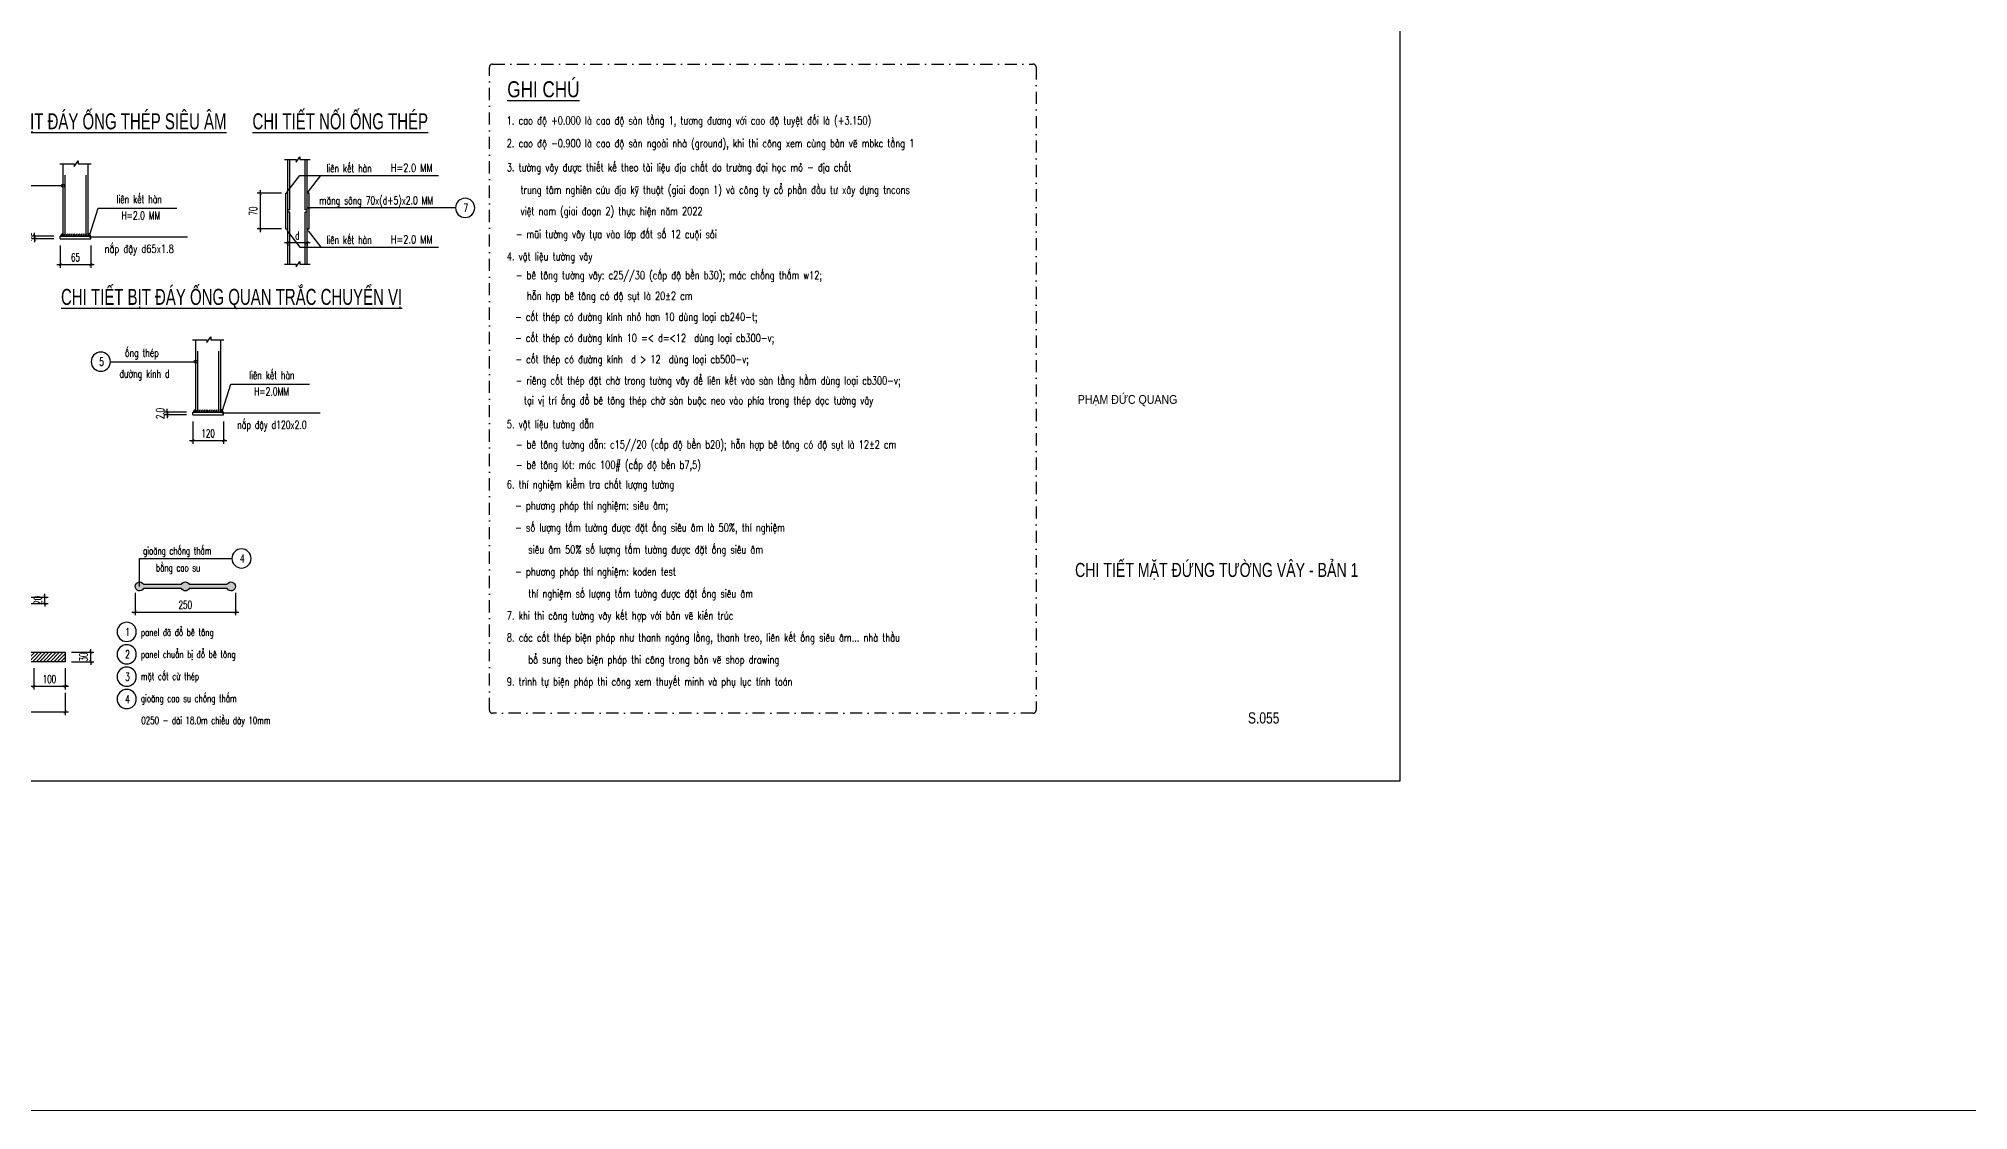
# Model space of a CAD drawing. Header units: millimetres. Extents: x -143483 to 1166745, y -1448440 to -1202244.
# Drawn here: x -89001 to -28696, y -1285398 to -1251914 of the extents above; entities that cross this region are included whole.
import ezdxf
from ezdxf.enums import TextEntityAlignment as Align

# ---------------------------------------------------------------- set-up
doc = ezdxf.new("R2010")
doc.units = ezdxf.units.MM
doc.header["$LTSCALE"] = 30
doc.header["$PDMODE"] = 3
doc.linetypes.add('DASHDOT', pattern=[25.4, 12.7, -6.35, 0, -6.35])
doc.linetypes.add('DASHED', pattern=[19.05, 12.7, -6.35])
doc.layers.get('0').update_dxf_attribs({"lineweight": 9})
doc.layers.get('Defpoints').update_dxf_attribs({"lineweight": 9})
for name, color, linetype in [('0-Chu khung ten', 7, 'Continuous'), ('ccu11-Cotthep', 9, 'Continuous'), ('ccu11-Dim', 8, 'Continuous'), ('ccu11-Hatch', 8, 'Continuous'), ('ccu11-Manh', 8, 'Continuous'), ('ccu11-Text', 31, 'Continuous'), ('ccu11-Thay', 7, 'Continuous'), ('ccu11-Thep', 4, 'Continuous'), ('ccu11-Thepdai', 6, 'Continuous')]:
    doc.layers.add(name, color=color, linetype=linetype)
doc.layers.add('ccu11-Khuat', color=9, linetype='DASHED', lineweight=30)
doc.styles.add('ccu11-dim', font='vnsimli.shx', dxfattribs={"width": 0.65, "bigfont": 'bigfont.shx'})
doc.styles.add('ccu11-VnAvantH', font='VHAVAN.TTF')
doc.styles.add('ccu11-VnAvH-B', font='VHAVANB.TTF')
doc.styles.add('ccu11-vnsimli', font='vnsimli.shx', dxfattribs={"width": 0.8, "bigfont": 'vns.shx'})
doc.styles.add('ccu11-vnsimple', font='vnsimple.shx', dxfattribs={"bigfont": 'bigfont.shx'})
doc.styles.add('ccu11_simli', font='vnsimli.shx', dxfattribs={"width": 0.8})
doc.styles.add('LoGoTTAs1', font='VHARIAL.TTF')
doc.styles.add('LoGoTTAs2', font='VHAVAN.TTF')
doc.styles.add('VNARIALH', font='VHARIAL.TTF')
doc.dimstyles.new('ccu11-100', dxfattribs={"dimscale": 100, "dimtxt": 2.5, "dimasz": 1, "dimexe": 1, "dimexo": 2, "dimgap": 1, "dimtad": 1, "dimdec": 0, "dimdsep": 46, "dimtxsty": 'ccu11-dim', "dimblk": 'ARCHTICK', "dimcen": -1, "dimdle": 1, "dimclrd": 256, "dimclre": 256, "dimclrt": 3, "dimadec": 0, "dimazin": 2, "dimtfac": 0.1, "dimtdec": 0, "dimtmove": 0, "dimatfit": 1, "dimldrblk": 'ARCHTICK', "dimfxl": 0, "dimtvp": 0.833333, "dimtolj": 1, "dimtzin": 12, "dimarcsym": 0})
doc.dimstyles.new('ccu11-100x16', dxfattribs={"dimscale": 100, "dimtxt": 2.5, "dimasz": 1, "dimexe": 1, "dimexo": 2, "dimgap": 1, "dimtad": 1, "dimdec": 0, "dimlfac": 0.0625, "dimdsep": 46, "dimtxsty": 'ccu11-dim', "dimblk": 'ARCHTICK', "dimcen": -1, "dimdle": 1, "dimclrd": 256, "dimclre": 256, "dimclrt": 31, "dimadec": 0, "dimazin": 2, "dimtfac": 0.1, "dimtdec": 0, "dimtmove": 0, "dimatfit": 1, "dimldrblk": 'ARCHTICK', "dimfxl": 0, "dimtvp": 0.833333, "dimtolj": 1, "dimtzin": 12, "dimarcsym": 0})
doc.dimstyles.new('ccu11-100x4', dxfattribs={"dimscale": 100, "dimtxt": 2.5, "dimasz": 1, "dimexe": 1, "dimexo": 2, "dimgap": 1, "dimtad": 1, "dimdec": 0, "dimlfac": 0.25, "dimdsep": 46, "dimtxsty": 'ccu11-dim', "dimblk": 'ARCHTICK', "dimcen": -1, "dimdle": 1, "dimclrd": 256, "dimclre": 256, "dimclrt": 3, "dimadec": 0, "dimazin": 2, "dimtfac": 0.1, "dimtdec": 0, "dimtmove": 0, "dimatfit": 1, "dimldrblk": 'ARCHTICK', "dimfxl": 0, "dimtvp": 0.833333, "dimtolj": 1, "dimtzin": 12, "dimarcsym": 0})

# ---------------------------------------------------------------- blocks, each defined once
blk = doc.blocks.new('_ARCHTICK')
at = {"color": 0, "linetype": 'ByBlock', "const_width": 0.15}
blk.add_lwpolyline([(-0.5, -0.5), (0.5, 0.5)], dxfattribs=at)
blk = doc.blocks.new('*D817')
at = {"layer": 'ccu11-Dim', "lineweight": -2, "transparency": 16777216}
for p, q in [((-81413, -1256747), (-82176, -1256747)), ((-82076, -1256647), (-82076, -1257959)), ((-81413, -1257859), (-82176, -1257859))]:
    blk.add_line(p, q, dxfattribs=at)
at = {"layer": 'Defpoints', "color": 0, "transparency": 16777216}
for p in [(-81213, -1256747), (-82076, -1257859), (-81213, -1257859)]:
    blk.add_point(p, dxfattribs=at)
at = {"layer": 'ccu11-Dim', "lineweight": -2, "transparency": 16777216, "xscale": 100, "yscale": 100, "zscale": 100}
for p, rotation in [((-82076, -1256747), 90), ((-82076, -1257859), 270)]:
    blk.add_blockref('_ARCHTICK', p, dxfattribs=dict(at, rotation=rotation))
at = {"layer": 'ccu11-Dim', "color": 31, "transparency": 16777216, "insert": (-82301, -1257303), "char_height": 250, "attachment_point": 5, "rotation": 90, "style": 'ccu11-dim'}
blk.add_mtext('\\A1;70', dxfattribs=at)
blk = doc.blocks.new('*D818')
at = {"layer": 'ccu11-Dim', "lineweight": -2, "transparency": 16777216}
for p, q in [((-81313, -1258289), (-80513, -1258289)), ((-81213, -1258251), (-81213, -1258389)), ((-80613, -1258251), (-80613, -1258389))]:
    blk.add_line(p, q, dxfattribs=at)
at = {"layer": 'Defpoints', "color": 0, "transparency": 16777216}
for p in [(-81213, -1258051), (-80613, -1258051), (-80613, -1258289)]:
    blk.add_point(p, dxfattribs=at)
at = {"layer": 'ccu11-Dim', "lineweight": -2, "transparency": 16777216, "xscale": 100, "yscale": 100, "zscale": 100, "rotation": 180}
blk.add_blockref('_ARCHTICK', (-81213, -1258289), dxfattribs=at)
at = {"layer": 'ccu11-Dim', "lineweight": -2, "transparency": 16777216, "xscale": 100, "yscale": 100, "zscale": 100}
blk.add_blockref('_ARCHTICK', (-80613, -1258289), dxfattribs=at)
at = {"layer": 'ccu11-Dim', "color": 31, "transparency": 16777216, "insert": (-80913, -1258064), "char_height": 250, "attachment_point": 5, "style": 'ccu11-dim'}
blk.add_mtext('\\A1;d', dxfattribs=at)
blk = doc.blocks.new('*D798')
at = {"layer": 'ccu11-Dim', "lineweight": -2, "transparency": 16777216}
for p, q in [((-88327, -1258373), (-88327, -1259073)), ((-87367, -1258373), (-87367, -1259073)), ((-88427, -1258973), (-87267, -1258973))]:
    blk.add_line(p, q, dxfattribs=at)
at = {"layer": 'Defpoints', "color": 0, "transparency": 16777216}
for p in [(-88327, -1258173), (-87367, -1258173), (-87367, -1258973)]:
    blk.add_point(p, dxfattribs=at)
at = {"layer": 'ccu11-Dim', "lineweight": -2, "transparency": 16777216, "xscale": 100, "yscale": 100, "zscale": 100, "rotation": 180}
blk.add_blockref('_ARCHTICK', (-88327, -1258973), dxfattribs=at)
at = {"layer": 'ccu11-Dim', "lineweight": -2, "transparency": 16777216, "xscale": 100, "yscale": 100, "zscale": 100}
blk.add_blockref('_ARCHTICK', (-87367, -1258973), dxfattribs=at)
at = {"layer": 'ccu11-Dim', "color": 31, "transparency": 16777216, "insert": (-87847, -1258748), "char_height": 250, "attachment_point": 5, "style": 'ccu11-dim'}
blk.add_mtext('\\A1;65', dxfattribs=at)
blk = doc.blocks.new('*D799')
at = {"layer": 'ccu11-Dim', "lineweight": -2, "transparency": 16777216}
for p, q in [((-88527, -1258083), (-89227, -1258083)), ((-88527, -1258173), (-89227, -1258173)), ((-89127, -1258083), (-89127, -1257983)), ((-89127, -1258083), (-89127, -1258173)), ((-89127, -1258173), (-89127, -1258273))]:
    blk.add_line(p, q, dxfattribs=at)
at = {"layer": 'Defpoints', "color": 0, "transparency": 16777216}
for p in [(-89127, -1258173), (-88327, -1258083), (-88327, -1258173)]:
    blk.add_point(p, dxfattribs=at)
at = {"layer": 'ccu11-Dim', "lineweight": -2, "transparency": 16777216, "xscale": 100, "yscale": 100, "zscale": 100}
for p, rotation in [((-89127, -1258083), 270), ((-89127, -1258173), 90)]:
    blk.add_blockref('_ARCHTICK', p, dxfattribs=dict(at, rotation=rotation))
at = {"layer": 'ccu11-Dim', "color": 31, "transparency": 16777216, "insert": (-89352, -1258128), "char_height": 250, "attachment_point": 5, "rotation": 90, "style": 'ccu11-dim'}
blk.add_mtext('\\A1;1.8', dxfattribs=at)
blk = doc.blocks.new('*D801')
at = {"layer": 'ccu11-Dim', "lineweight": -2, "transparency": 16777216}
for p, q in [((-96043, -1272349), (-96043, -1273049)), ((-88170, -1272349), (-88170, -1273049)), ((-96143, -1272949), (-88070, -1272949))]:
    blk.add_line(p, q, dxfattribs=at)
at = {"layer": 'Defpoints', "color": 0, "transparency": 16777216}
for p in [(-96043, -1272149), (-88170, -1272149), (-88170, -1272949)]:
    blk.add_point(p, dxfattribs=at)
at = {"layer": 'ccu11-Dim', "lineweight": -2, "transparency": 16777216, "xscale": 100, "yscale": 100, "zscale": 100, "rotation": 180}
blk.add_blockref('_ARCHTICK', (-96043, -1272949), dxfattribs=at)
at = {"layer": 'ccu11-Dim', "lineweight": -2, "transparency": 16777216, "xscale": 100, "yscale": 100, "zscale": 100}
blk.add_blockref('_ARCHTICK', (-88170, -1272949), dxfattribs=at)
at = {"layer": 'ccu11-Dim', "color": 3, "transparency": 16777216, "insert": (-92107, -1272724), "char_height": 250, "attachment_point": 5, "style": 'ccu11-dim'}
blk.add_mtext('\\A1;1000', dxfattribs=at)
blk = doc.blocks.new('*D802')
at = {"layer": 'ccu11-Dim', "lineweight": -2, "transparency": 16777216}
for p, q in [((-89154, -1271582), (-89154, -1272249)), ((-88170, -1271582), (-88170, -1272249)), ((-89254, -1272149), (-88070, -1272149))]:
    blk.add_line(p, q, dxfattribs=at)
at = {"layer": 'Defpoints', "color": 0, "transparency": 16777216}
for p in [(-89154, -1271382), (-88170, -1271382), (-88170, -1272149)]:
    blk.add_point(p, dxfattribs=at)
at = {"layer": 'ccu11-Dim', "lineweight": -2, "transparency": 16777216, "xscale": 100, "yscale": 100, "zscale": 100, "rotation": 180}
blk.add_blockref('_ARCHTICK', (-89154, -1272149), dxfattribs=at)
at = {"layer": 'ccu11-Dim', "lineweight": -2, "transparency": 16777216, "xscale": 100, "yscale": 100, "zscale": 100}
blk.add_blockref('_ARCHTICK', (-88170, -1272149), dxfattribs=at)
at = {"layer": 'ccu11-Dim', "color": 3, "transparency": 16777216, "insert": (-88662, -1271924), "char_height": 250, "attachment_point": 5, "style": 'ccu11-dim'}
blk.add_mtext('\\A1;100', dxfattribs=at)
blk = doc.blocks.new('*D809')
at = {"layer": 'ccu11-Dim', "lineweight": -2, "transparency": 16777216}
for p, q in [((-89422, -1269365), (-88704, -1269365)), ((-88804, -1269365), (-88804, -1269265)), ((-88804, -1269561), (-88804, -1269365)), ((-89422, -1269561), (-88704, -1269561)), ((-88804, -1269561), (-88804, -1269661))]:
    blk.add_line(p, q, dxfattribs=at)
at = {"layer": 'Defpoints', "color": 0, "transparency": 16777216}
for p in [(-89622, -1269365), (-88804, -1269365), (-89622, -1269561)]:
    blk.add_point(p, dxfattribs=at)
at = {"layer": 'ccu11-Dim', "lineweight": -2, "transparency": 16777216, "xscale": 100, "yscale": 100, "zscale": 100}
for p, rotation in [((-88804, -1269365), 270), ((-88804, -1269561), 90)]:
    blk.add_blockref('_ARCHTICK', p, dxfattribs=dict(at, rotation=rotation))
at = {"layer": 'ccu11-Dim', "color": 3, "transparency": 16777216, "insert": (-89029, -1269463), "char_height": 250, "attachment_point": 5, "rotation": 90, "style": 'ccu11-dim'}
blk.add_mtext('\\A1;20', dxfattribs=at)
blk = doc.blocks.new('*D810')
at = {"layer": 'ccu11-Dim', "lineweight": -2, "transparency": 16777216}
for p, q in [((-87970, -1271087), (-87271, -1271087)), ((-87371, -1271087), (-87371, -1270987)), ((-87371, -1271382), (-87371, -1271087)), ((-87970, -1271382), (-87271, -1271382)), ((-87371, -1271382), (-87371, -1271482))]:
    blk.add_line(p, q, dxfattribs=at)
at = {"layer": 'Defpoints', "color": 0, "transparency": 16777216}
for p in [(-88170, -1271087), (-87371, -1271087), (-88170, -1271382)]:
    blk.add_point(p, dxfattribs=at)
at = {"layer": 'ccu11-Dim', "lineweight": -2, "transparency": 16777216, "xscale": 100, "yscale": 100, "zscale": 100}
for p, rotation in [((-87371, -1271087), 270), ((-87371, -1271382), 90)]:
    blk.add_blockref('_ARCHTICK', p, dxfattribs=dict(at, rotation=rotation))
at = {"layer": 'ccu11-Dim', "color": 3, "transparency": 16777216, "insert": (-87596, -1271234), "char_height": 250, "attachment_point": 5, "rotation": 90, "style": 'ccu11-dim'}
blk.add_mtext('\\A1;30', dxfattribs=at)
blk = doc.blocks.new('*D816')
at = {"layer": 'ccu11-Dim', "lineweight": -2, "transparency": 16777216}
for p, q in [((-85985, -1269228), (-85985, -1269928)), ((-82847, -1269228), (-82847, -1269928)), ((-86085, -1269828), (-82747, -1269828))]:
    blk.add_line(p, q, dxfattribs=at)
at = {"layer": 'Defpoints', "color": 0, "transparency": 16777216}
for p in [(-85985, -1269028), (-82847, -1269028), (-82847, -1269828)]:
    blk.add_point(p, dxfattribs=at)
at = {"layer": 'ccu11-Dim', "lineweight": -2, "transparency": 16777216, "xscale": 100, "yscale": 100, "zscale": 100, "rotation": 180}
blk.add_blockref('_ARCHTICK', (-85985, -1269828), dxfattribs=at)
at = {"layer": 'ccu11-Dim', "lineweight": -2, "transparency": 16777216, "xscale": 100, "yscale": 100, "zscale": 100}
blk.add_blockref('_ARCHTICK', (-82847, -1269828), dxfattribs=at)
at = {"layer": 'ccu11-Dim', "color": 3, "transparency": 16777216, "insert": (-84416, -1269603), "char_height": 250, "attachment_point": 5, "style": 'ccu11-dim'}
blk.add_mtext('\\A1;250', dxfattribs=at)
blk = doc.blocks.new('*D850')
at = {"layer": 'ccu11-Dim', "lineweight": -2, "transparency": 16777216}
for p, q in [((-84181, -1263872), (-84181, -1264572)), ((-83221, -1263872), (-83221, -1264572)), ((-84281, -1264472), (-83121, -1264472))]:
    blk.add_line(p, q, dxfattribs=at)
at = {"layer": 'Defpoints', "color": 0, "transparency": 16777216}
for p in [(-84181, -1263672), (-83221, -1263672), (-83221, -1264472)]:
    blk.add_point(p, dxfattribs=at)
at = {"layer": 'ccu11-Dim', "lineweight": -2, "transparency": 16777216, "xscale": 100, "yscale": 100, "zscale": 100, "rotation": 180}
blk.add_blockref('_ARCHTICK', (-84181, -1264472), dxfattribs=at)
at = {"layer": 'ccu11-Dim', "lineweight": -2, "transparency": 16777216, "xscale": 100, "yscale": 100, "zscale": 100}
blk.add_blockref('_ARCHTICK', (-83221, -1264472), dxfattribs=at)
at = {"layer": 'ccu11-Dim', "color": 31, "transparency": 16777216, "insert": (-83701, -1264247), "char_height": 250, "attachment_point": 5, "style": 'ccu11-dim'}
blk.add_mtext('\\A1;120', dxfattribs=at)
blk = doc.blocks.new('*D851')
at = {"layer": 'ccu11-Dim', "lineweight": -2, "transparency": 16777216}
for p, q in [((-84381, -1263582), (-85081, -1263582)), ((-84381, -1263672), (-85081, -1263672)), ((-84981, -1263582), (-84981, -1263482)), ((-84981, -1263582), (-84981, -1263672)), ((-84981, -1263672), (-84981, -1263772))]:
    blk.add_line(p, q, dxfattribs=at)
at = {"layer": 'Defpoints', "color": 0, "transparency": 16777216}
for p in [(-84981, -1263672), (-84181, -1263582), (-84181, -1263672)]:
    blk.add_point(p, dxfattribs=at)
at = {"layer": 'ccu11-Dim', "lineweight": -2, "transparency": 16777216, "xscale": 100, "yscale": 100, "zscale": 100}
for p, rotation in [((-84981, -1263582), 270), ((-84981, -1263672), 90)]:
    blk.add_blockref('_ARCHTICK', p, dxfattribs=dict(at, rotation=rotation))
at = {"layer": 'ccu11-Dim', "color": 31, "transparency": 16777216, "insert": (-85206, -1263627), "char_height": 250, "attachment_point": 5, "rotation": 90, "style": 'ccu11-dim'}
blk.add_mtext('\\A1;2.0', dxfattribs=at)
blk = doc.blocks.new('SHD')
at = {"layer": 'ccu11-Cotthep'}
blk.add_circle((300, 0), 300, dxfattribs=at)
at = {"layer": 'ccu11-Cotthep', "color": 31, "style": 'ccu11_simli', "width": 0.8}
blk.add_attdef('DK', text='', height=250, dxfattribs=at).set_placement((-101, 65), align=Align.BOTTOM_RIGHT)
blk.add_attdef('KH', text='', height=250, dxfattribs=at).set_placement((300, 0), align=Align.MIDDLE)
blk.add_attdef('KC', text='', height=250, dxfattribs=at).set_placement((-101, -142), align=Align.TOP_RIGHT)
blk = doc.blocks.new('ccu11_88_tenbv')
at = {"layer": '0-Chu khung ten', "color": 31, "style": 'LoGoTTAs2', "width": 0.8}
for p in [(-8837, 8052), (-8800, 6853)]:
    blk.add_attdef('...', p, '', height=220, dxfattribs=at)
at = {"layer": '0-Chu khung ten', "color": 31}
for tag, height, style, width, p in [('1', 500, 'VNARIALH', 0.85, (-4500, 3869)), ('2', 500, 'VNARIALH', 0.85, (-4500, 2917)), ('S1-01-1', 700, 'LoGoTTAs1', 0.8, (-2250, 607)), ('1/100', 350, 'VNARIALH', 0.85, (-6750, 229))]:
    blk.add_attdef(tag, text='', height=height, dxfattribs=dict(at, style=style, width=width)).set_placement(p, align=Align.CENTER)

msp = doc.modelspace()

# ---------------------------------------------------------------- hatches: boundary and pattern name
msp.add_hatch(color=256).paths.add_polyline_path([(-84535.95, -1269097.11), (-85727.37, -1269097.11, -3.73205081), (-85727.37, -1268958.87), (-84535.95, -1268958.87, -0.57735027), (-84296.51, -1268958.87), (-83105.09, -1268958.87, -3.73205081), (-83105.09, -1269097.11), (-84296.51, -1269097.11, -0.57735027)])
at = {"layer": 'ccu11-Hatch', "ltscale": 0.05}
h = msp.add_hatch(dxfattribs=at)
h.set_pattern_fill('ANSI31', color=256, scale=24.60375, angle=0.0000011)
h.set_pattern_definition([(45.0000011, (307411.015, -11736802.52), (-55.2369952, 55.23699306), [])])
edge = h.paths.add_edge_path()
edge.add_line((-96043.39, -1271382.11), (-88170.26, -1271382.11))
edge.add_line((-88170.26, -1271382.11), (-88170.26, -1271086.87))
edge.add_line((-88170.26, -1271086.87), (-96043.39, -1271086.87))
edge.add_line((-96043.39, -1271086.87), (-96043.39, -1271279.53))
h.paths.add_polyline_path([(-88105.92, -1271279.53), (-88170.26, -1271279.53)], flags=17)
at = {"layer": 'ccu11-Manh'}
for points in [[(-81272.83, -1256747.2, -0.41421356), (-81212.83, -1256687.2), (-81212.83, -1256747.2)], [(-80552.83, -1256747.2, 0.41421356), (-80612.83, -1256687.2), (-80612.83, -1256747.2)], [(-81272.83, -1257859.16, 0.41421356), (-81212.83, -1257919.16), (-81212.83, -1257859.16)], [(-80552.83, -1257859.16, -0.41421356), (-80612.83, -1257919.16), (-80612.83, -1257859.16)]]:
    msp.add_hatch(color=256, dxfattribs=at).paths.add_polyline_path(points)
at = {"layer": 'ccu11-Thep', "linetype": 'ByBlock'}
for points in [[(-88236.81, -1258009.08), (-88236.81, -1258082.73), (-88310.46, -1258082.73, -0.41421356)], [(-87456.81, -1258009.08), (-87456.81, -1258082.73), (-87383.16, -1258082.73, 0.41421356)], [(-84091.05, -1263508.01), (-84091.05, -1263581.66), (-84164.7, -1263581.66, -0.41421356)], [(-83311.05, -1263508.01), (-83311.05, -1263581.66), (-83237.4, -1263581.66, 0.41421356)]]:
    msp.add_hatch(color=256, dxfattribs=at).paths.add_polyline_path(points)

# ---------------------------------------------------------------- linework, layer by layer
at = {"layer": 'ccu11-Dim'}
msp.add_line((-88101.37, -1272149.38), (-88239.15, -1272149.38), dxfattribs=at)
at = {"layer": 'ccu11-Dim', "const_width": 10.33}
msp.add_lwpolyline([(-88204.7, -1272183.83), (-88135.81, -1272114.94)], dxfattribs=at)
at = {"layer": 'ccu11-Khuat', "ltscale": 5}
for p, q in [((-88174.31, -1258082.73), (-88174.31, -1255823.79)), ((-87519.31, -1258082.73), (-87519.31, -1255823.79)), ((-84028.55, -1263581.66), (-84028.55, -1261322.73)), ((-83373.55, -1263581.66), (-83373.55, -1261322.73))]:
    msp.add_line(p, q, dxfattribs=at)
at = {"layer": 'ccu11-Manh'}
for p, q in [((-88212.26, -1258017.95), (-88169.03, -1258082.73)), ((-88169.03, -1258017.95), (-88212.26, -1258082.73)), ((-88138.34, -1258017.95), (-88095.11, -1258082.73)), ((-88095.11, -1258017.95), (-88138.34, -1258082.73)), ((-88064.42, -1258017.95), (-88021.19, -1258082.73)), ((-88021.19, -1258017.95), (-88064.42, -1258082.73)), ((-87990.5, -1258017.95), (-87947.27, -1258082.73)), ((-87947.27, -1258017.95), (-87990.5, -1258082.73)), ((-87916.57, -1258017.95), (-87873.35, -1258082.73)), ((-87873.35, -1258017.95), (-87916.57, -1258082.73)), ((-87842.65, -1258017.95), (-87799.43, -1258082.73)), ((-87799.43, -1258017.95), (-87842.65, -1258082.73)), ((-87768.73, -1258017.95), (-87725.51, -1258082.73)), ((-87725.51, -1258017.95), (-87768.73, -1258082.73)), ((-87694.81, -1258017.95), (-87651.58, -1258082.73)), ((-87651.58, -1258017.95), (-87694.81, -1258082.73)), ((-87620.89, -1258017.95), (-87577.66, -1258082.73)), ((-87577.66, -1258017.95), (-87620.89, -1258082.73)), ((-87546.97, -1258017.95), (-87503.74, -1258082.73)), ((-87503.74, -1258017.95), (-87546.97, -1258082.73)), ((-84066.5, -1263516.89), (-84023.27, -1263581.66)), ((-84023.27, -1263516.89), (-84066.5, -1263581.66)), ((-83992.58, -1263516.89), (-83949.35, -1263581.66)), ((-83949.35, -1263516.89), (-83992.58, -1263581.66)), ((-83918.66, -1263516.89), (-83875.43, -1263581.66)), ((-83875.43, -1263516.89), (-83918.66, -1263581.66)), ((-83844.73, -1263516.89), (-83801.51, -1263581.66)), ((-83801.51, -1263516.89), (-83844.73, -1263581.66)), ((-83770.81, -1263516.89), (-83727.59, -1263581.66)), ((-83727.59, -1263516.89), (-83770.81, -1263581.66)), ((-83696.89, -1263516.89), (-83653.67, -1263581.66)), ((-83653.67, -1263516.89), (-83696.89, -1263581.66)), ((-83622.97, -1263516.89), (-83579.75, -1263581.66)), ((-83579.75, -1263516.89), (-83622.97, -1263581.66)), ((-83549.05, -1263516.89), (-83505.82, -1263581.66)), ((-83505.82, -1263516.89), (-83549.05, -1263581.66)), ((-83475.13, -1263516.89), (-83431.9, -1263581.66)), ((-83431.9, -1263516.89), (-83475.13, -1263581.66)), ((-83401.21, -1263516.89), (-83357.98, -1263581.66)), ((-83357.98, -1263516.89), (-83401.21, -1263581.66))]:
    msp.add_line(p, q, dxfattribs=at)
at = {"layer": 'ccu11-Manh', "linetype": 'DASHDOT'}
msp.add_lwpolyline([(-74815.4, -1252710.34), (-57929.13, -1252710.34, -0.41421356), (-57829.13, -1252810.34), (-57829.13, -1272890.4, -0.41421356), (-57929.13, -1272990.4), (-74815.4, -1272990.4, -0.41421356), (-74915.4, -1272890.4), (-74915.4, -1252810.34, -0.41421356)], format="xyb", close=True, dxfattribs=at)
at = {"layer": 'ccu11-Manh'}
for points in [[(-88335.81, -1255823.79), (-87886.24, -1255823.79), (-87886.24, -1255911.16), (-87769.75, -1255736.42), (-87769.75, -1255823.79), (-87357.81, -1255823.79)], [(-81311.83, -1255691.04), (-80954.72, -1255691.04), (-80954.72, -1255778.41), (-80838.23, -1255603.68), (-80838.23, -1255691.04), (-80513.83, -1255691.04)], [(-90903.73, -1256508.14), (-88236.81, -1256508.14)], [(-81235.09, -1256702.61), (-80841.64, -1256192.23), (-79308.96, -1256192.23)], [(-80572.59, -1256702.61), (-80179.14, -1256192.23), (-76507.1, -1256192.23)], [(-87404.73, -1258030.65), (-87135.21, -1257214.03), (-84682.93, -1257214.03)], [(-75973.98, -1257203.53), (-80550.33, -1257203.53)], [(-81235.09, -1257916.49), (-80841.64, -1258426.87), (-76506.34, -1258426.87)], [(-80572.59, -1257916.49), (-80179.14, -1258426.87), (-76506.34, -1258426.87)], [(-84344.43, -1258121.71), (-87425.69, -1258121.71)], [(-81311.83, -1258961.3), (-80954.72, -1258961.3), (-80954.72, -1259048.67), (-80838.23, -1258873.94), (-80838.23, -1258961.3), (-80513.83, -1258961.3)], [(-84190.05, -1261322.73), (-83740.48, -1261322.73), (-83740.48, -1261410.1), (-83623.99, -1261235.36), (-83623.99, -1261322.73), (-83212.05, -1261322.73)], [(-86757.97, -1262007.08), (-84091.05, -1262007.08)], [(-83258.97, -1263529.59), (-82989.45, -1262712.97), (-80537.17, -1262712.97)], [(-80198.67, -1263620.65), (-83279.93, -1263620.65)]]:
    msp.add_lwpolyline(points, dxfattribs=at)
for centre, radius in [((-88236.81, -1256508.14), 50.2), ((-80550.33, -1257203.53), 24.14), ((-84091.05, -1262007.08), 50.2)]:
    msp.add_circle(centre, radius, dxfattribs=at)
at = {"layer": 'ccu11-Thay'}
msp.add_lwpolyline([(-138866.43, -1209769.09), (-46466.43, -1209769.09), (-46466.43, -1275109.1), (-138866.43, -1275109.1)], close=True, dxfattribs=at)
msp.add_lwpolyline([(-138866.43, -1209769.09), (-46466.43, -1209769.09), (-46466.43, -1275109.1), (-138866.43, -1275109.1)], close=True, dxfattribs=at)
msp.add_lwpolyline([(-138866.43, -1209769.09), (-46466.43, -1209769.09), (-46466.43, -1275109.1), (-138866.43, -1275109.1)], close=True, dxfattribs=at)
at = {"layer": 'ccu11-Thay', "elevation": 717919.76}
msp.add_lwpolyline([(-85727.37, -1268958.87), (-84535.95, -1268958.87, -0.57735027), (-84296.51, -1268958.87), (-83105.09, -1268958.87, -3.73205081), (-83105.09, -1269097.11), (-84296.51, -1269097.11, -0.57735027), (-84535.95, -1269097.11), (-85727.37, -1269097.11, -3.73205081)], format="xyb", close=True, dxfattribs=at)
at = {"layer": 'ccu11-Thep', "linetype": 'ByBlock'}
for p, q in [((-87383.16, -1258082.73), (-87456.81, -1258082.73)), ((-87456.81, -1258082.73), (-87383.16, -1258082.73)), ((-83237.4, -1263581.66), (-83311.05, -1263581.66)), ((-83311.05, -1263581.66), (-83237.4, -1263581.66))]:
    msp.add_line(p, q, dxfattribs=at)
at = {"layer": 'ccu11-Thep'}
msp.add_lwpolyline([(-96043.39, -1271086.87), (-88170.26, -1271086.87), (-88170.26, -1271382.11), (-96043.39, -1271382.11)], close=True, dxfattribs=at)
at = {"layer": 'ccu11-Thep', "linetype": 'ByBlock'}
for centre, start, end in [((-88236.81, -1258082.73), 90.0000034, 180), ((-87456.81, -1258082.73), 0, 90.0000034), ((-84091.05, -1263581.66), 90.0000034, 180), ((-83311.05, -1263581.66), 0, 90.0000034)]:
    msp.add_arc(centre, 73.65, start, end, dxfattribs=at)
at = {"layer": 'ccu11-Thepdai', "linetype": 'Continuous'}
for p, q in [((-88236.81, -1258082.73), (-88236.81, -1255823.79)), ((-87456.81, -1258082.73), (-87456.81, -1255823.79)), ((-81212.83, -1258961.3), (-81212.83, -1255691.04)), ((-81150.33, -1257266.82), (-81150.33, -1255691.04)), ((-80675.33, -1257266.82), (-80675.33, -1255691.04)), ((-80612.83, -1258961.3), (-80612.83, -1255691.04)), ((-81275.33, -1257859.18), (-81275.33, -1256747.18)), ((-81275.33, -1256747.18), (-81212.83, -1256747.18)), ((-80550.33, -1256747.18), (-80612.83, -1256747.18)), ((-80550.33, -1257859.18), (-80550.33, -1256747.18)), ((-81150.33, -1257266.82), (-81212.83, -1257266.82)), ((-81150.33, -1257335.07), (-81212.83, -1257335.07)), ((-81150.33, -1258961.3), (-81150.33, -1257335.07)), ((-80612.83, -1257266.82), (-80675.33, -1257266.82)), ((-80675.33, -1258961.3), (-80675.33, -1257335.07)), ((-80612.83, -1257335.07), (-80675.33, -1257335.07)), ((-81275.33, -1257859.18), (-81212.83, -1257859.18)), ((-80550.33, -1257859.18), (-80612.83, -1257859.18)), ((-88326.81, -1258082.73), (-87366.81, -1258082.73)), ((-88326.81, -1258172.73), (-88326.81, -1258082.73)), ((-88326.81, -1258172.73), (-87366.81, -1258172.73)), ((-88106.81, -1258082.73), (-88236.81, -1258082.73)), ((-87456.81, -1258082.73), (-88236.81, -1258082.73)), ((-87456.81, -1258082.73), (-87586.81, -1258082.73)), ((-87366.81, -1258172.73), (-87366.81, -1258082.73)), ((-84091.05, -1263581.66), (-84091.05, -1261322.73)), ((-83311.05, -1263581.66), (-83311.05, -1261322.73)), ((-84181.05, -1263581.66), (-83221.05, -1263581.66)), ((-84181.05, -1263671.66), (-84181.05, -1263581.66)), ((-84181.05, -1263671.66), (-83221.05, -1263671.66)), ((-83961.05, -1263581.66), (-84091.05, -1263581.66)), ((-83311.05, -1263581.66), (-84091.05, -1263581.66)), ((-83311.05, -1263581.66), (-83441.05, -1263581.66)), ((-83221.05, -1263671.66), (-83221.05, -1263581.66))]:
    msp.add_line(p, q, dxfattribs=at)
at = {"layer": 'Defpoints', "color": 2}
msp.add_line((-139032.75, -1285397.81), (1029102.19, -1285397.81), dxfattribs=at)

# ---------------------------------------------------------------- block references
at = {"layer": 'ccu11-Text'}
ref = msp.add_blockref('ccu11_88_tenbv', (-46452.65, -1275109.1), dxfattribs=dict(at, xscale=1.060126980550107, yscale=1.060126980550107, zscale=1.060126980550107))
ref.add_attrib('1', 'CHI TIÕT MÆT §øNG T¦êNG V¢Y - B¶N 1', dxfattribs={"layer": '0-Chu khung ten', "color": 1, "height": 440, "style": 'ccu11-VnAvantH', "width": 0.75}).set_placement((-52185.12, -1268293.66), align=Align.TOP_CENTER)
ref.add_attrib('S1-01-1', 'S.055', dxfattribs={"layer": '0-Chu khung ten', "color": 31, "height": 352, "style": 'ccu11-VnAvantH', "width": 0.8}).set_placement((-50718.19, -1273313.52), align=Align.CENTER)
ref.add_attrib('...', 'ph¹m ®øc quang', dxfattribs={"layer": '0-Chu khung ten', "color": 1, "height": 274.673, "style": 'ccu11-VnAvantH', "width": 0.9}).set_placement((-54972.23, -1263324.77), align=Align.CENTER)
at = {"layer": 'ccu11-Thay'}
ref = msp.add_blockref('SHD', (-75373.98, -1257203.53), dxfattribs=dict(at, xscale=-1))
ref.add_attrib('KH', '7', dxfattribs={"layer": 'ccu11-Cotthep', "color": 31, "height": 250, "style": 'ccu11-vnsimple', "width": 0.7}).set_placement((-75648.98, -1257203.53), align=Align.MIDDLE_CENTER)
ref = msp.add_blockref('SHD', (-86757.97, -1262007.08), dxfattribs=dict(at, xscale=-1))
ref.add_attrib('KH', '5', dxfattribs={"layer": 'ccu11-Cotthep', "color": 31, "height": 250, "style": 'ccu11-vnsimple', "width": 0.7}).set_placement((-87032.97, -1262007.08), align=Align.MIDDLE_CENTER)
ref = msp.add_blockref('SHD', (-82360.41, -1268155.31, 717919.76), dxfattribs=dict(at, xscale=-1))
ref.add_attrib('KH', '4', dxfattribs={"layer": 'ccu11-Cotthep', "color": 31, "height": 250, "style": 'ccu11-vnsimple', "width": 0.7}).set_placement((-82635.41, -1268155.31, 717919.76), align=Align.MIDDLE_CENTER)
ref = msp.add_blockref('SHD', (-85947.54, -1270449.56, 717919.76), dxfattribs=dict(at, xscale=-1))
ref.add_attrib('KH', '1', dxfattribs={"layer": 'ccu11-Cotthep', "color": 31, "height": 250, "style": 'ccu11-vnsimple', "width": 0.7}).set_placement((-86222.54, -1270449.56, 717919.76), align=Align.MIDDLE_CENTER)
ref = msp.add_blockref('SHD', (-85947.54, -1271149.56, 717919.76), dxfattribs=dict(at, xscale=-1))
ref.add_attrib('KH', '2', dxfattribs={"layer": 'ccu11-Cotthep', "color": 31, "height": 250, "style": 'ccu11-vnsimple', "width": 0.7}).set_placement((-86222.54, -1271149.56, 717919.76), align=Align.MIDDLE_CENTER)
ref = msp.add_blockref('SHD', (-85947.54, -1271848.56, 717919.76), dxfattribs=dict(at, xscale=-1))
ref.add_attrib('KH', '3', dxfattribs={"layer": 'ccu11-Cotthep', "color": 31, "height": 250, "style": 'ccu11-vnsimple', "width": 0.7}).set_placement((-86222.54, -1271848.56, 717919.76), align=Align.MIDDLE_CENTER)
ref = msp.add_blockref('SHD', (-85947.54, -1272547.56, 717919.76), dxfattribs=dict(at, xscale=-1))
ref.add_attrib('KH', '4', dxfattribs={"layer": 'ccu11-Cotthep', "color": 31, "height": 250, "style": 'ccu11-vnsimple', "width": 0.7}).set_placement((-86222.54, -1272547.56, 717919.76), align=Align.MIDDLE_CENTER)

# ---------------------------------------------------------------- texts
at = {"layer": 'ccu11-Text'}
for s, height, style, width, p in [('%%uGHI CHó', 500, 'ccu11-VnAvH-B', 0.8, (-74355.98, -1253747.13)), ('liªn kÕt hµn', 250, 'ccu11-vnsimli', 0.7, (-80006.65, -1256091.13)), ('H=2.0 MM', 250, 'ccu11-vnsimli', 0.75, (-77991.03, -1256076.29)), ('liªn kÕt hµn', 250, 'ccu11-vnsimli', 0.7, (-86566.15, -1257052.28)), ('H=2.0 MM', 250, 'ccu11-vnsimli', 0.7, (-86413.57, -1257564.01)), ('m¨ng s«ng 70x(d+5)x2.0 MM', 250.0332, 'ccu11-vnsimli', 0.7, (-80227.99, -1257092.8, -358959.88)), ('n¾p ®Ëy d65x1.8', 250, 'ccu11-vnsimli', 0.75, (-86937.83, -1258604.89)), ('liªn kÕt hµn', 250, 'ccu11-vnsimli', 0.7, (-80006.65, -1258325.78)), ('H=2.0 MM', 250, 'ccu11-vnsimli', 0.75, (-77991.03, -1258310.94)), ('liªn kÕt hµn', 250, 'ccu11-vnsimli', 0.7, (-82420.39, -1262551.22)), ('H=2.0MM', 250, 'ccu11-vnsimli', 0.7, (-82267.81, -1263062.95)), ('n¾p ®Ëy d120x2.0', 250, 'ccu11-vnsimli', 0.7, (-82792.07, -1264103.83))]:
    msp.add_text(s, height=height, dxfattribs=dict(at, style=style, width=width)).set_placement(p)
at = {"layer": 'ccu11-Text', "style": 'ccu11-VnAvH-B', "width": 0.7}
for s, p in [('%%Uchi tiÕt bÞt ®¸y èng thÐp SI£U ¢M', (-87394.81, -1254748.25)), ('%%Uchi tiÕt nèi èng thÐp', (-79574.4, -1254748.25)), ('%%Uchi tiÕt bÞt ®¸y èng QUAN TR¾C CHUYÓN VÞ', (-82969.7, -1260233.33))]:
    msp.add_text(s, height=500, dxfattribs=at).set_placement(p, align=Align.CENTER)
at = {"layer": 'ccu11-Text', "linetype": 'Continuous', "style": 'ccu11-vnsimli'}
for s, width, p in [('1. cao ®é +0.000 lµ cao ®é sµn tÇng 1, t\xad¬ng ®\xad¬ng víi cao ®é tuyÖt ®èi lµ (+3.150)', 0.75, (-74370.59, -1254598.46)), ('2. cao ®é -0.900 lµ cao ®é sµn ngoµi nhµ (ground), khi thi c«ng xem cïng b¶n vÏ mbkc tÇng 1', 0.75, (-74370.59, -1255310.55)), ('3. t\xadêng v©y ®\xadîc thiÕt kÕ theo tµi liÖu ®Þa chÊt do tr\xadêng ®¹i häc má - ®Þa chÊt', 0.75, (-74370.59, -1256061.57)), ('trung t©m nghiªn cøu ®Þa kü thuËt (giai ®o¹n 1) vµ c«ng ty cæ phÇn ®Çu t\xad x©y dùng tncons ', 0.75, (-73940.52, -1256761.57)), ('viÖt nam (giai ®o¹n 2) thùc hiÖn n¨m 2022 ', 0.75, (-73940.52, -1257427.19)), ('4. vËt liÖu t\xadêng v©y', 0.75, (-74369.26, -1258841.63)), ('- bª t«ng t\xadêng v©y: c25//30 (cÊp ®é bÒn b30); m¸c chèng thÊm w12;', 0.75, (-74091.31, -1259431.87)), ('hçn hîp bª t«ng cã ®é sôt lµ 20%%P2 cm', 0.75, (-73740.92, -1260077.17)), ('- cèt thÐp cã ®\xadêng kÝnh nhá h¬n 10 dïng lo¹i cb240-t; ', 0.75, (-74112.79, -1260735.12)), ('èng thÐp', 0.7, (-86302.27, -1261852.18)), ('- cèt thÐp cã ®\xadêng kÝnh 10 =< d=<12  dïng lo¹i cb300-v; ', 0.75, (-74112.79, -1261392.16)), ('- cèt thÐp cã ®\xadêng kÝnh  d > 12  dïng lo¹i cb500-v; ', 0.75, (-74102.96, -1262057.77)), ('®\xadêng kÝnh d', 0.7, (-86475.48, -1262507.26)), ('5. vËt liÖu t\xadêng dÉn', 0.75, (-74369.26, -1264088.19)), ('- bª t«ng t\xadêng dÉn: c15//20 (cÊp ®é bÒn b20); hçn hîp bª t«ng cã ®é sôt lµ 12%%P2 cm', 0.75, (-74091.31, -1264719.87)), ('- bª t«ng lãt: m¸c 100# (cÊp ®é bÒn b7,5)', 0.75, (-74091.31, -1265354.57)), ('6. thÝ nghiÖm kiÓm tra chÊt l\xadîng t\xadêng', 0.75, (-74369.26, -1265965.99)), ('- ph\xad¬ng ph¸p thÝ nghiÖm: siªu ©m;', 0.75, (-74108.68, -1266628.66)), ('- ph\xad¬ng ph¸p thÝ nghiÖm: koden test', 0.75, (-74108.68, -1268691.25)), ('7. khi thi c«ng t\xadêng v©y kÕt hîp víi b¶n vÏ kiÕn tróc', 0.75, (-74369.26, -1270066.31)), ('8. c¸c cèt thÐp biÖn ph¸p nh\xad thanh ng¸ng lång, thanh treo, liªn kÕt èng siªu ©m... nhµ thÇu', 0.75, (-74369.26, -1270753.84)), ('bæ sung theo biÖn ph¸p thi c«ng trong b¶n vÏ shop drawing', 0.75, (-73698.99, -1271441.37)), ('9. tr×nh tù biÖn ph¸p thi c«ng xem thuyÕt minh vµ phô lôc tÝnh to¸n', 0.75, (-74369.26, -1272128.9))]:
    msp.add_text(s, height=250, dxfattribs=dict(at, width=width)).set_placement(p)
at = {"layer": 'ccu11-Text', "color": 1, "linetype": 'Continuous', "style": 'ccu11-vnsimli', "width": 0.75}
for s, p in [('- mòi t\xadêng v©y tùa vµo líp ®Êt sè 12 cuéi sái', (-74091.31, -1258150.32)), ('- riªng cèt thÐp ®Æt chê trong t\xadêng v©y ®Ó liªn kÕt vµo sµn tÇng hÇm dïng lo¹i cb300-v; ', (-74093.12, -1262723.39)), ('  t¹i vÞ trÝ èng ®æ bª t«ng thÐp chê sµn buéc neo vµo phÝa trong thÐp däc t\xadêng v©y', (-74093.12, -1263340.98)), ('- sè l\xadîng tÊm t\xadêng ®\xadîc ®Æt èng siªu ©m lµ 50%%%, thÝ nghiÖm', (-74108.68, -1267316.19)), ('siªu ©m 50%%% sè l\xadîng tÊm t\xadêng ®\xadîc ®Æt èng siªu ©m', (-73698.99, -1268003.72)), ('thÝ nghiÖm sè l\xadîng tÊm t\xadêng ®\xadîc ®Æt èng siªu ©m', (-73698.99, -1269378.78))]:
    msp.add_text(s, height=250, dxfattribs=at).set_placement(p)
at = {"layer": 'ccu11-Text', "linetype": 'Continuous', "ltscale": 600, "style": 'ccu11-vnsimli', "width": 0.7}
for s, p in [('gio¨ng chèng thÊm', (-85735.81, -1268029.12, 717919.76)), ('b»ng cao su', (-85331.88, -1268558.15, 717919.76)), ('panel ®· ®æ bª t«ng', (-85804.19, -1270575.97, 717919.76)), ('panel chuÈn bÞ ®æ bª t«ng', (-85804.19, -1271263.66, 717919.76)), ('mÆt c¾t cõ thÐp', (-85804.19, -1271952.1, 717919.76)), ('gio¨ng cao su chèng thÊm', (-85804.19, -1272640.06, 717919.76))]:
    msp.add_text(s, height=230.4, dxfattribs=at).set_placement(p)
at = {"layer": 'ccu11-Text', "color": 1, "linetype": 'Continuous', "ltscale": 600, "style": 'ccu11-vnsimli', "width": 0.7}
msp.add_text('0250 - dµi 18.0m chiÒu dµy 10mm', height=230.4, dxfattribs=at).set_placement((-85791.52, -1273327.92, 717919.76))

# ---------------------------------------------------------------- dimensions: what is measured, and where the dimension line sits
at = {"layer": 'ccu11-Dim'}
dim = msp.add_linear_dim(base=(-82075.588772, -1257859.17880794), p1=(-81212.83010876, -1256747.17880794), p2=(-81212.83010876, -1257859.17880794), angle=90, dimstyle='ccu11-100x16', dxfattribs=at)
dim.commit()
dim.dimension.update_dxf_attribs({"geometry": '*D817', "text_midpoint": (-82300.588772, -1257303.17880794)})
for p1, p2, text, picture, middle in [((-88326.81, -1258082.73), (-88326.81, -1258172.73), '1.8', '*D799', (-89351.81, -1258127.73)), ((-84181.05, -1263581.66), (-84181.05, -1263671.66), '2.0', '*D851', (-85206.05, -1263626.66))]:
    dim = msp.add_aligned_dim(p1=p1, p2=p2, distance=-800, text=text, dimstyle='ccu11-100x16', override={"dimtix": 1}, dxfattribs=at)
    dim.commit()
    dim.dimension.update_dxf_attribs({"geometry": picture, "text_midpoint": middle})
for p1, p2, distance, text, picture, middle in [((-81212.83, -1258050.64), (-80612.83, -1258050.64), -238.7, 'd', '*D818', (-80912.83, -1258064.33)), ((-88326.81, -1258172.73), (-87366.81, -1258172.73), -800, '65', '*D798', (-87846.81, -1258747.73)), ((-84181.05, -1263671.66), (-83221.05, -1263671.66), -800, '120', '*D850', (-83701.05, -1264246.66))]:
    dim = msp.add_aligned_dim(p1=p1, p2=p2, distance=distance, text=text, dimstyle='ccu11-100x16', dxfattribs=at)
    dim.commit()
    dim.dimension.update_dxf_attribs({"geometry": picture, "text_midpoint": middle})
for base, p1, p2, text, picture, middle in [((-88803.61, -1269364.61), (-89621.85, -1269561.44), (-89621.85, -1269364.61), '20', '*D809', (-89028.61, -1269463.02)), ((-87370.72, -1271086.87), (-88170.26, -1271382.11), (-88170.26, -1271086.87), '30', '*D810', (-87595.72, -1271234.49))]:
    dim = msp.add_linear_dim(base=base, p1=p1, p2=p2, angle=90, text=text, dimstyle='ccu11-100x4', override={"dimtix": 1}, dxfattribs=at)
    dim.commit()
    dim.dimension.update_dxf_attribs({"geometry": picture, "text_midpoint": middle})
for base, p1, p2, text, picture, middle in [((-82847.13, -1269828.15, 717919.76), (-85985.33, -1269027.99, 717919.76), (-82847.13, -1269027.99, 717919.76), '250', '*D816', (-84416.23, -1269603.15, 717919.76)), ((-88170.26, -1272149.38), (-89154.41, -1271382.11), (-88170.26, -1271382.11), '100', '*D802', (-88662.33, -1271924.38)), ((-88170.26, -1272949.38), (-96043.39, -1272149.38), (-88170.26, -1272149.38), '1000', '*D801', (-92106.83, -1272724.38))]:
    dim = msp.add_linear_dim(base=base, p1=p1, p2=p2, text=text, dimstyle='ccu11-100x4', dxfattribs=at)
    dim.commit()
    dim.dimension.update_dxf_attribs({"geometry": picture, "text_midpoint": middle})

# ---------------------------------------------------------------- leaders
msp.add_leader([(-85847.09, -1269027.99, 717919.76), (-85843.86, -1268155.31, 717919.76), (-82960.41, -1268155.31, 717919.76)], dimstyle='ccu11-100', override={"dimgap": 1, "dimtad": 0, "dimldrblk": 'None', "dimfxl": 3, "dimfxlon": 1, "dimtfill": 1, "dimarcsym": 1}, dxfattribs=at)

doc.saveas('drawing.dxf')
